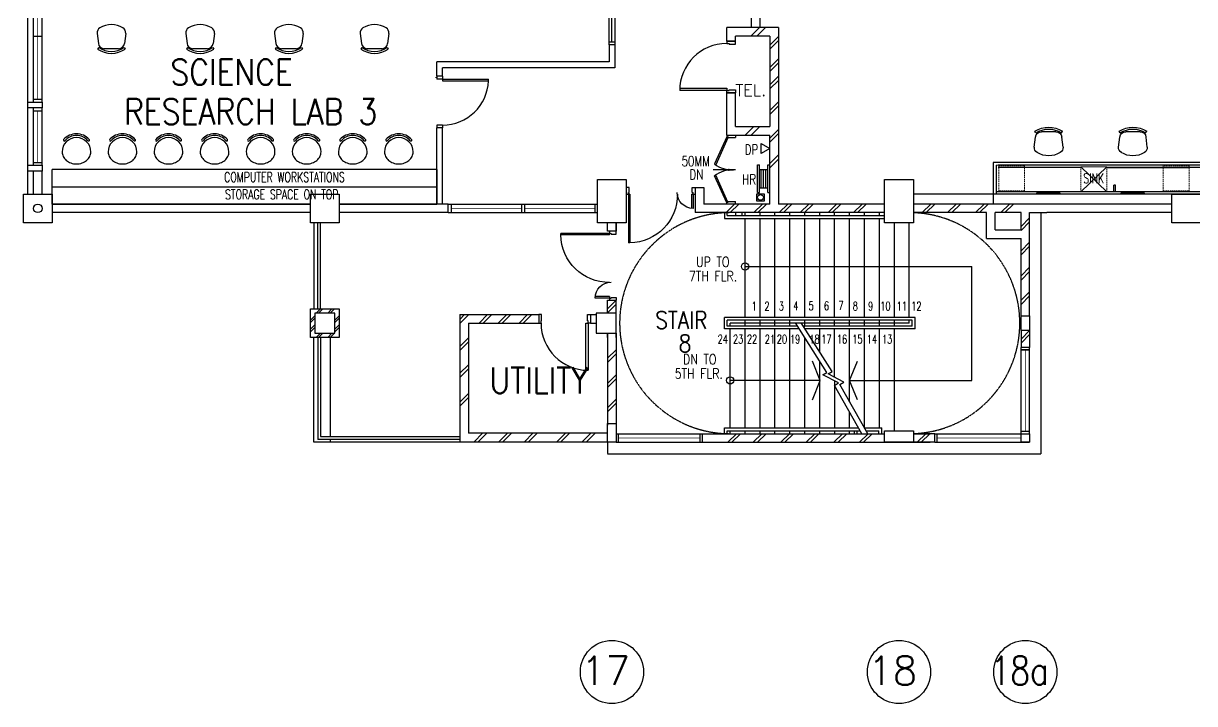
# Model space of a CAD drawing. Extents: x 2687779 to 2997471, y -863049 to -631414.
# Drawn here: x 2756966 to 2777364, y -847051 to -835203 of the extents above; entities that cross this region are included whole.
import ezdxf

# ---------------------------------------------------------------- set-up
doc = ezdxf.new("R2010")
doc.units = 0
doc.header["$LTSCALE"] = 10
doc.header["$MEASUREMENT"] = 0
for name, pattern in [('DIVIDE', [1.25, 0.5, -0.25, 0, -0.25, 0, -0.25]), ('HIDDEN', [0.375, 0.25, -0.125]), ('HIDDEN2', [0.1875, 0.125, -0.0625])]:
    doc.linetypes.add(name, pattern=pattern)
doc.layers.get('0').update_dxf_attribs({"linetype": 'CONTINUOUS'})
for name, color, linetype in [('BO', 7, 'CONTINUOUS'), ('COL', 3, 'CONTINUOUS'), ('DIM', 7, 'CONTINUOUS'), ('DOOR', 5, 'CONTINUOUS'), ('DR', 7, 'CONTINUOUS'), ('extension', 1, 'CONTINUOUS'), ('FIT', 5, 'CONTINUOUS'), ('FURN', 1, 'CONTINUOUS'), ('FURN1', 7, 'CONTINUOUS'), ('GRID-T', 7, 'CONTINUOUS'), ('H', 1, 'CONTINUOUS'), ('hatch', 7, 'CONTINUOUS'), ('LINE', 7, 'CONTINUOUS'), ('partition', 7, 'CONTINUOUS'), ('PIPE', 5, 'DIVIDE'), ('rail', 1, 'CONTINUOUS'), ('RWDP', 145, 'CONTINUOUS'), ('stair', 7, 'CONTINUOUS'), ('T25', 7, 'CONTINUOUS'), ('T50', 3, 'CONTINUOUS'), ('TEX', 2, 'CONTINUOUS'), ('WALL', 2, 'CONTINUOUS'), ('WIN', 5, 'CONTINUOUS')]:
    doc.layers.add(name, color=color, linetype=linetype)
doc.styles.add('ROMANS', font='romans.shx', dxfattribs={"width": 0.8, "height": 100})

# ---------------------------------------------------------------- blocks, each defined once
blk = doc.blocks.new('D1200')
at = {"layer": 'DR', "color": 7}
for p, q in [((37, 115), (37, 965)), ((62, 115), (62, 965)), ((1138, 115), (1138, 364)), ((1163, 115), (1163, 365)), ((0, 115), (37, 115)), ((37, 115), (37, 90)), ((62, 115), (37, 115)), ((37, 90), (50, 90)), ((50, 90), (50, 0)), ((1138, 115), (1163, 115)), ((1150, 90), (1150, 0)), ((1150, 90), (1163, 90)), ((1163, 115), (1163, 90)), ((1163, 115), (1200, 115))]:
    blk.add_line(p, q, dxfattribs=at)
blk.add_arc((1163, 90), 275, 90, 180, dxfattribs=at)
at = {"layer": 'WIN', "color": 7}
for p, q in [((62, 965), (37, 965)), ((62, 965), (62, 965)), ((50, 0), (0, 0)), ((1150, 0), (1200, 0))]:
    blk.add_line(p, q, dxfattribs=at)
blk.add_arc((50, 125), 840, 359.3227, 89.147, dxfattribs=at)
blk = doc.blocks.new('100FT')
at = {"layer": 'PIPE', "linetype": 'Continuous'}
blk.add_circle((0, 0), 50, dxfattribs=at)
blk = doc.blocks.new('A$C7CE3714C')
at = {"layer": 'FIT'}
blk.add_lwpolyline([(0, 0), (126, 0), (126, 126), (0, 126)], close=True, dxfattribs=at)
at = {"layer": 'FIT', "xscale": -1}
blk.add_blockref('100FT', (63, 66), dxfattribs=at)
blk = doc.blocks.new('DR-900-B')
at = {"layer": 'DR'}
for p, q in [((0, 900), (-150, 900)), ((-150, 900), (-150, 860)), ((-150, 860), (-110, 860)), ((-110, 860), (-110, 850)), ((-110, 850), (0, 850)), ((0, 850), (0, 900)), ((-150, 40), (-970, 40)), ((-969, 80), (-150, 80)), ((-150, 80), (-150, 40)), ((-150, 40), (-110, 40)), ((-150, 0), (-150, 40)), ((0, 0), (-150, 0)), ((-110, 50), (0, 50)), ((-110, 40), (-110, 50)), ((0, 50), (0, 0))]:
    blk.add_line(p, q, dxfattribs=at)
blk.add_arc((-150, 40), 820, 90, 180, dxfattribs=at)
blk = doc.blocks.new('FG')
at = {"layer": 'LINE', "linetype": 'Continuous'}
for points in [[(0, 0), (50, 0), (50, 100), (0, 100)], [(600, 0), (650, 0), (650, 100), (600, 100)]]:
    blk.add_lwpolyline(points, close=True, dxfattribs=at)
at = {"layer": 'LINE', "color": 5, "linetype": 'Continuous'}
for points in [[(600, 100), (50, 100)], [(50, 0), (600, 0)]]:
    blk.add_lwpolyline(points, dxfattribs=at)
at = {"layer": 'LINE', "color": 1, "linetype": 'Continuous'}
blk.add_lwpolyline([(50, 50), (600, 50)], dxfattribs=at)
blk = doc.blocks.new('D900')
at = {"layer": 'DOOR', "color": 7}
for p, q in [((50, 100), (50, 899)), ((80, 899), (50, 899)), ((80, 100), (80, 899)), ((0, 100), (0, 0)), ((0, 100), (50, 100)), ((0, 0), (50, 0)), ((50, 100), (50, 0)), ((50, 100), (80, 100)), ((850, 100), (850, 0)), ((850, 100), (900, 100)), ((850, 0), (900, 0)), ((900, 100), (900, 0))]:
    blk.add_line(p, q, dxfattribs=at)
blk.add_arc((50, 100), 800, 0, 87.8509, dxfattribs=at)
blk = doc.blocks.new('CHAIR11')
at = {"layer": 'FURN', "color": 1}
for p, q in [((-676, 492), (-653, 318)), ((-176, 492), (-198, 318)), ((-647, 246), (-666, 218)), ((-300, 225), (-552, 225)), ((-205, 246), (-186, 218))]:
    blk.add_line(p, q, dxfattribs=at)
for centre, radius, start, end in [((-426, 260), 385, 58.407, 121.593), ((-574, 501), 102, 121.593, 184.9697), ((-278, 501), 102, 355.0303, 58.407), ((-426, 569), 425, 235.6197, 304.3803), ((-552, 327), 102, 184.9697, 270), ((-426, 569), 391, 235.6197, 304.3803), ((-300, 327), 102, 270, 355.0303)]:
    blk.add_arc(centre, radius, start, end, dxfattribs=at)
blk = doc.blocks.new('CHAIR10')
at = {"layer": 'FURN1', "color": 1}
for centre, radius, start, end in [((-487, 712), 252, 140.136, 160.9198), ((-515, 735), 216, 116.3827, 140.136), ((-533, 772), 175, 90, 116.3827), ((-533, 697), 250, 270, 90), ((-328, 909), 15, 48.1599, 228.1599), ((-518, 697), 270, 311.8401, 48.1599), ((-518, 697), 300, 311.8401, 48.1599), ((-443, 697), 299, 160.9198, 180), ((-443, 697), 299, 180, 199.0802), ((-487, 682), 252, 199.0802, 219.864), ((-515, 658), 216, 219.864, 243.6173), ((-533, 622), 175, 243.6173, 270), ((-328, 485), 15, 131.8401, 311.8401)]:
    blk.add_arc(centre, radius, start, end, dxfattribs=at)

msp = doc.modelspace()

# ---------------------------------------------------------------- linework, layer by layer
at = {"color": 9}
msp.add_line((2757041.3, -838174.1), (2757041.3, -832674.1), dxfattribs=at)
at = {"color": 153}
for p, q in [((2762316.3, -842399.1), (2762316.3, -840674.1)), ((2762316.3, -842499.1), (2762316.3, -842449.1))]:
    msp.add_line(p, q, dxfattribs=at)
at = {"linetype": 'Continuous'}
msp.add_line((2764641.3, -842499.1), (2762023.3, -842499.1), dxfattribs=at)
at = {"layer": 'COL'}
for points in [[(2766966.3, -837924.1), (2767466.3, -837924.1), (2767466.3, -838674.1), (2766966.3, -838674.1)], [(2772466.3, -837924.1), (2772466.3, -838674.1), (2771966.3, -838674.1), (2771966.3, -837924.1)], [(2756966.3, -838174.1), (2757466.3, -838174.1), (2757466.3, -838674.1), (2756966.3, -838674.1)], [(2761966.3, -838174.1), (2762466.3, -838174.1), (2762466.3, -838674.1), (2761966.3, -838674.1)], [(2776966.3, -838174.1), (2777466.3, -838174.1), (2777466.3, -838674.1), (2776966.3, -838674.1)], [(2762391.3, -840249.1), (2762041.3, -840249.1), (2762041.3, -840599.1), (2762391.3, -840599.1)], [(2767291.3, -840249.1), (2766941.3, -840249.1), (2766941.3, -840599.1), (2767291.3, -840599.1)], [(2774341.3, -840299.1), (2774491.3, -840299.1), (2774491.3, -840549.1), (2774341.3, -840549.1)], [(2774341.3, -840299.1), (2774491.3, -840299.1), (2774491.3, -840549.1), (2774341.3, -840549.1)], [(2767141.3, -842174.1), (2767291.3, -842174.1), (2767291.3, -842499.1), (2767141.3, -842499.1)], [(2771966.3, -842299.1), (2772466.3, -842299.1), (2772466.3, -842499.1), (2771966.3, -842499.1)]]:
    msp.add_lwpolyline(points, close=True, dxfattribs=at)
at = {"layer": 'COL', "color": 2}
msp.add_lwpolyline([(2761966.3, -840174.1), (2762466.3, -840174.1), (2762466.3, -840674.1), (2761966.3, -840674.1)], close=True, dxfattribs=at)
at = {"layer": 'DIM', "color": 1}
for p, q in [((2769754, -837667.9), (2769786, -837667.9)), ((2769934.3, -837667.9), (2769966.3, -837667.9)), ((2769786, -837747.9), (2769934.3, -837747.9)), ((2769786, -838067.9), (2769934.3, -838067.9)), ((2769754, -838147.9), (2769786, -838147.9)), ((2769934.3, -838147.9), (2769966.3, -838147.9))]:
    msp.add_line(p, q, dxfattribs=at)
at = {"layer": 'DOOR'}
for p, q in [((2769216.3, -837179.1), (2769003.1, -837650.1)), ((2769237.2, -837193), (2769023.2, -837665)), ((2769216.3, -837154.1), (2769216.3, -837179.1)), ((2769216.3, -837179.1), (2769241.3, -837179.1)), ((2769237.2, -837193), (2769216.3, -837179.1)), ((2769241.3, -837179.1), (2769241.3, -837192.1)), ((2769241.3, -837192.1), (2769366.3, -837192.1)), ((2769366.3, -837154.1), (2769366.3, -837192.1)), ((2769216.3, -838329.1), (2769003.1, -837858.2)), ((2769237.2, -838315.3), (2769023.2, -837843.3)), ((2769237.2, -838305.2), (2769216.3, -838319.1)), ((2769216.3, -838319.1), (2769241.3, -838319.1)), ((2769216.3, -838344.1), (2769216.3, -838319.1)), ((2769241.3, -838319.1), (2769241.3, -838306.1)), ((2769241.3, -838306.1), (2769366.3, -838306.1)), ((2769366.3, -838344.1), (2769366.3, -838306.1))]:
    msp.add_line(p, q, dxfattribs=at)
for centre, start, end in [((2769310, -837256.8), 232.03455, 272.4491), ((2769310, -838251.5), 87.5509, 127.96545)]:
    msp.add_arc(centre, 499, start, end, dxfattribs=at)
at = {"layer": 'DR'}
for p, q in [((2767166.3, -835574.1), (2767166.3, -835874.1)), ((2767266.3, -835574.1), (2767266.3, -835974.1)), ((2769366.3, -835511.6), (2769216.3, -835511.6)), ((2769216.3, -835511.6), (2769216.3, -835551.6)), ((2769216.3, -835551.6), (2769256.3, -835551.6)), ((2769256.3, -835551.6), (2769256.3, -835561.6)), ((2769256.3, -835561.6), (2769366.3, -835561.6)), ((2769366.3, -835561.6), (2769366.3, -835511.6)), ((2767166.3, -835874.1), (2764166.3, -835874.1)), ((2767266.3, -835974.1), (2764266.3, -835974.1)), ((2769216.3, -836371.6), (2768396.3, -836371.6)), ((2768397.3, -836331.6), (2769216.3, -836331.6)), ((2769216.3, -836331.6), (2769216.3, -836371.6)), ((2769216.3, -836371.6), (2769256.3, -836371.6)), ((2769216.3, -836411.6), (2769216.3, -836371.6)), ((2769366.3, -836411.6), (2769216.3, -836411.6)), ((2769256.3, -836361.6), (2769366.3, -836361.6)), ((2769256.3, -836371.6), (2769256.3, -836361.6)), ((2769366.3, -836361.6), (2769366.3, -836411.6)), ((2769366.3, -837753), (2768981.9, -837753))]:
    msp.add_line(p, q, dxfattribs=at)
msp.add_arc((2769216.3, -836371.6), 820, 90, 180, dxfattribs=at)
at = {"layer": 'extension', "linetype": 'HIDDEN'}
for p, q in [((2774685.5, -838499.1), (2774685.5, -842699.1)), ((2767141.3, -842499.1), (2767141.3, -842699.1)), ((2767141.3, -842699.1), (2774685.5, -842699.1))]:
    msp.add_line(p, q, dxfattribs=at)
at = {"layer": 'FURN', "color": 8, "linetype": 'HIDDEN2', "lineweight": 0, "ltscale": 5}
for p, q in [((2764179.8, -836144), (2764141.8, -836144)), ((2773908, -837674.1), (2773946, -837674.1)), ((2777313.9, -837674.1), (2777275.9, -837674.1))]:
    msp.add_line(p, q, dxfattribs=at)
at = {"layer": 'FURN'}
msp.add_line((2781158, -837624.1), (2773858, -837624.1), dxfattribs=at)
at = {"layer": 'FURN', "linetype": 'Continuous'}
for p, q in [((2773858, -837624.1), (2773858, -838349.1)), ((2773908, -837674.1), (2773908, -838174.1)), ((2775384.9, -837698.3), (2775837, -838136.1)), ((2775384.9, -838136.1), (2775837, -837698.3)), ((2775837, -837698.3), (2775384.9, -838136.1)), ((2775837, -838136.1), (2775384.9, -837698.3)), ((2758666.3, -837749.1), (2757466.3, -837749.1)), ((2757466.3, -838349.1), (2757466.3, -837749.1)), ((2759866.3, -837749.1), (2758666.3, -837749.1)), ((2761066.3, -837749.1), (2759866.3, -837749.1)), ((2762266.3, -837749.1), (2761066.3, -837749.1)), ((2764166.3, -837749.1), (2762266.3, -837749.1)), ((2764166.3, -837749.1), (2764166.3, -838349.1)), ((2757466.3, -838049.1), (2764166.3, -838049.1)), ((2775955.3, -838136.1), (2775955.3, -838017.9)), ((2775985.3, -838017.9), (2775955.3, -838017.9)), ((2775985.3, -838136.1), (2775985.3, -838017.9)), ((2776966.3, -838174.1), (2772466.3, -838174.1)), ((2774614.4, -838174.1), (2774614.4, -838154.1)), ((2774614.4, -838154.1), (2774714.4, -838154.1)), ((2774714.4, -838154.1), (2774714.4, -838174.1)), ((2774714.4, -838154.1), (2774814.4, -838154.1)), ((2774814.4, -838154.1), (2774814.4, -838174.1)), ((2774814.4, -838174.1), (2774814.4, -838154.1)), ((2774814.4, -838154.1), (2774914.4, -838154.1)), ((2774914.4, -838154.1), (2774914.4, -838174.1)), ((2774914.4, -838154.1), (2775014.4, -838154.1)), ((2775014.4, -838154.1), (2775014.4, -838174.1)), ((2776086.4, -838174.1), (2776086.4, -838154.1)), ((2776086.4, -838154.1), (2776186.4, -838154.1)), ((2776186.4, -838154.1), (2776186.4, -838174.1)), ((2776186.4, -838154.1), (2776286.4, -838154.1)), ((2776286.4, -838154.1), (2776286.4, -838174.1)), ((2776286.4, -838174.1), (2776286.4, -838154.1)), ((2776286.4, -838154.1), (2776386.4, -838154.1)), ((2776386.4, -838154.1), (2776386.4, -838174.1)), ((2776386.4, -838154.1), (2776486.4, -838154.1)), ((2776486.4, -838154.1), (2776486.4, -838174.1)), ((2757466.3, -838349.1), (2758666.3, -838349.1)), ((2758666.3, -838349.1), (2759866.3, -838349.1)), ((2759866.3, -838349.1), (2761066.3, -838349.1)), ((2761066.3, -838349.1), (2761966.3, -838349.1)), ((2762466.3, -838349.1), (2764166.3, -838349.1))]:
    msp.add_line(p, q, dxfattribs=at)
at = {"layer": 'FURN', "color": 8, "linetype": 'Continuous', "ltscale": 10}
for p, q in [((2781108, -837674.1), (2773946, -837674.1)), ((2775384.9, -837712.1), (2773946, -837712.1)), ((2781108, -837712.1), (2775837, -837712.1)), ((2775837, -837712.1), (2777275.9, -837712.1)), ((2781108, -838136.1), (2773908, -838136.1)), ((2781158, -838174.1), (2773858, -838174.1))]:
    msp.add_line(p, q, dxfattribs=at)
at = {"layer": 'FURN', "color": 8, "linetype": 'HIDDEN2', "lineweight": 0, "ltscale": 20}
for points in [[(2774404, -838120.4), (2773952, -838120.4), (2773952, -837682.7), (2774404, -837682.7)], [(2775837, -838136.1), (2775384.9, -838136.1), (2775384.9, -837698.3), (2775837, -837698.3)], [(2775384.9, -838136.1), (2775837, -838136.1), (2775837, -837698.3), (2775384.9, -837698.3)], [(2776817.9, -838120.4), (2777269.9, -838120.4), (2777269.9, -837682.7), (2776817.9, -837682.7)]]:
    msp.add_lwpolyline(points, close=True, dxfattribs=at)
at = {"layer": 'GRID-T', "color": 7}
for centre in [(2767216.3, -846500.7), (2772216.3, -846500.7), (2774416.3, -846500.7)]:
    msp.add_circle(centre, 550, dxfattribs=at)
at = {"layer": 'H'}
for p, q in [((2767291.3, -840022.1), (2767141.3, -840172.1)), ((2767291.3, -840092.8), (2767141.3, -840242.8)), ((2764650.6, -840274.1), (2764566.3, -840358.3)), ((2764721.3, -840274.1), (2764571.3, -840424.1)), ((2765051.4, -840274.1), (2764901.4, -840424.1)), ((2765122.1, -840274.1), (2764972.1, -840424.1)), ((2765386.6, -840274.1), (2765236.6, -840424.1)), ((2765457.3, -840274.1), (2765307.3, -840424.1)), ((2765748, -840274.1), (2765598, -840424.1)), ((2765818.7, -840274.1), (2765668.7, -840424.1)), ((2764716.3, -840681.4), (2764566.3, -840831.4)), ((2764716.3, -840752.1), (2764566.3, -840902.1)), ((2764716.3, -841147.7), (2764566.3, -841297.7)), ((2764716.3, -841218.4), (2764566.3, -841368.4)), ((2764716.3, -841650.4), (2764566.3, -841800.4)), ((2764716.3, -841721.1), (2764566.3, -841871.1))]:
    msp.add_line(p, q, dxfattribs=at)
at = {"layer": 'hatch', "color": 1}
for p, q in [((2769635.3, -835424.1), (2769785.3, -835274.1)), ((2769741.3, -835424.1), (2769891.3, -835274.1)), ((2769966.4, -835580.5), (2770116.4, -835430.5)), ((2769966.4, -835652.1), (2770116.4, -835502.1)), ((2769966.4, -835969.1), (2770116.4, -835819.1)), ((2769966.4, -836040.7), (2770116.4, -835890.7)), ((2769966.4, -836273.3), (2770116.4, -836123.3)), ((2769966.4, -836344.9), (2770116.4, -836194.9)), ((2769966.4, -836344.9), (2770116.4, -836194.9)), ((2769966.4, -836717.1), (2770116.4, -836567.1)), ((2769966.4, -836788.7), (2770116.4, -836638.7)), ((2769534.9, -837149.1), (2769684.9, -836999.1)), ((2769641, -837149.1), (2769791, -836999.1)), ((2769966.4, -837200.3), (2770116.4, -837050.3)), ((2769966.4, -837271.9), (2770116.4, -837121.9)), ((2769966.4, -837644.1), (2770116.4, -837494.1)), ((2769966.4, -837715.7), (2770116.4, -837565.7)), ((2769203.2, -838499.1), (2769353.2, -838349.1)), ((2769274.8, -838499.1), (2769424.8, -838349.1)), ((2769686.3, -838499.1), (2769836.3, -838349.1)), ((2769758, -838499.1), (2769908, -838349.1)), ((2770130.2, -838499.1), (2770280.2, -838349.1)), ((2770201.8, -838499.1), (2770351.8, -838349.1)), ((2770496.7, -838499.1), (2770646.7, -838349.1)), ((2770568.3, -838499.1), (2770718.3, -838349.1)), ((2770979.9, -838499.1), (2771129.9, -838349.1)), ((2771051.5, -838499.1), (2771201.5, -838349.1)), ((2771423.7, -838499.1), (2771573.7, -838349.1)), ((2771495.3, -838499.1), (2771645.3, -838349.1)), ((2772619.4, -838499.1), (2772769.4, -838349.1)), ((2772691, -838499.1), (2772841, -838349.1)), ((2773063.2, -838499.1), (2773213.2, -838349.1)), ((2773134.9, -838499.1), (2773284.9, -838349.1)), ((2773546.4, -838499.1), (2773696.4, -838349.1)), ((2773618, -838499.1), (2773768, -838349.1)), ((2773990.2, -838499.1), (2774140.2, -838349.1)), ((2774061.9, -838499.1), (2774211.9, -838349.1)), ((2774341.3, -838738.5), (2774491.3, -838588.5)), ((2774341.3, -838810.1), (2774491.3, -838660.1)), ((2774341.3, -839163.5), (2774491.3, -839013.5)), ((2774341.3, -839235.1), (2774491.3, -839085.1)), ((2774341.3, -839601.1), (2774491.3, -839451.1)), ((2774341.3, -839672.7), (2774491.3, -839522.7)), ((2774341.3, -840026.1), (2774491.3, -839876.1)), ((2774341.3, -840097.7), (2774491.3, -839947.7)), ((2762065.7, -840249.1), (2762140.7, -840174.1)), ((2762108.3, -840249.1), (2762183.3, -840174.1)), ((2762265.7, -840249.1), (2762340.7, -840174.1)), ((2762308.3, -840249.1), (2762383.3, -840174.1)), ((2761966.3, -840369.3), (2762041.3, -840294.3)), ((2761966.3, -840412), (2762041.3, -840337)), ((2762391.3, -840369.3), (2762466.3, -840294.3)), ((2762391.3, -840412), (2762466.3, -840337)), ((2761966.3, -840530.3), (2762041.3, -840455.3)), ((2761966.3, -840573), (2762041.3, -840498)), ((2762391.3, -840530.3), (2762466.3, -840455.3)), ((2762391.3, -840573), (2762466.3, -840498)), ((2774341.3, -840701.5), (2774491.3, -840551.5)), ((2762065.7, -840674.1), (2762140.7, -840599.1)), ((2762108.3, -840674.1), (2762183.3, -840599.1)), ((2762265.7, -840674.1), (2762340.7, -840599.1)), ((2762308.3, -840674.1), (2762383.3, -840599.1)), ((2774341.3, -840773.1), (2774491.3, -840623.1)), ((2767141.3, -841035.8), (2767291.3, -840885.8)), ((2767141.3, -841107.5), (2767291.3, -840957.5)), ((2767141.3, -841473.5), (2767291.3, -841323.5)), ((2767141.3, -841545.1), (2767291.3, -841395.1)), ((2767141.3, -841898.5), (2767291.3, -841748.5)), ((2767141.3, -841970.1), (2767291.3, -841820.1)), ((2764813.9, -842489.1), (2764963.9, -842339.1)), ((2764885.5, -842489.1), (2765035.5, -842339.1)), ((2765246.9, -842489.1), (2765396.9, -842339.1)), ((2765318.5, -842489.1), (2765468.5, -842339.1)), ((2765690.7, -842489.1), (2765840.7, -842339.1)), ((2765762.3, -842489.1), (2765912.3, -842339.1)), ((2766256.7, -842489.1), (2766406.7, -842339.1)), ((2766328.3, -842489.1), (2766478.3, -842339.1)), ((2766700.5, -842489.1), (2766850.5, -842339.1)), ((2766772.2, -842489.1), (2766922.2, -842339.1)), ((2769234.6, -842499.1), (2769384.6, -842349.1)), ((2769306.3, -842499.1), (2769456.3, -842349.1)), ((2769678.5, -842499.1), (2769828.5, -842349.1)), ((2769750.1, -842499.1), (2769900.1, -842349.1)), ((2770156.6, -842499.1), (2770306.6, -842349.1)), ((2770228.3, -842499.1), (2770378.3, -842349.1)), ((2770600.5, -842499.1), (2770750.5, -842349.1)), ((2770672.1, -842499.1), (2770822.1, -842349.1)), ((2771083.6, -842499.1), (2771233.6, -842349.1)), ((2771155.3, -842499.1), (2771305.3, -842349.1)), ((2771527.5, -842499.1), (2771677.5, -842349.1)), ((2771599.1, -842499.1), (2771749.1, -842349.1)), ((2772531.5, -842499.1), (2772681.5, -842349.1)), ((2772603.1, -842499.1), (2772753.1, -842349.1))]:
    msp.add_line(p, q, dxfattribs=at)
at = {"layer": 'hatch', "color": 7}
msp.add_solid([(2769241.3, -837773.9), (2769241.3, -837732.2), (2769366.3, -837753)], dxfattribs=at)
at = {"layer": 'LINE', "linetype": 'Continuous'}
for p, q in [((2762023.3, -838674.1, 0), (2762023.3, -840174.1)), ((2762023.3, -842499.1, 0), (2762023.3, -840674.1, 0))]:
    msp.add_line(p, q, dxfattribs=at)
at = {"layer": 'partition', "linetype": 'Continuous'}
for p, q in [((2764166.3, -836122.2), (2764166.3, -835874.1)), ((2764266.3, -836122.2), (2764266.3, -835974.1)), ((2764166.3, -838349.1), (2764166.3, -837022.2)), ((2764266.3, -838349.1), (2764266.3, -837022.2)), ((2764366.3, -838499.1), (2764366.3, -838349.1))]:
    msp.add_line(p, q, dxfattribs=at)
at = {"layer": 'rail', "color": 191}
for p, q in [((2762091.3, -840174.1), (2762091.3, -838674.1)), ((2762141.3, -840174.1), (2762141.3, -838674.1)), ((2762091.3, -840674.1), (2762091.3, -842449.1)), ((2762141.3, -840674.1), (2762141.3, -842399.1)), ((2762141.3, -842399.1), (2764566.3, -842399.1)), ((2764566.3, -842449.1), (2762091.3, -842449.1))]:
    msp.add_line(p, q, dxfattribs=at)
at = {"layer": 'RWDP', "color": 142, "linetype": 'Continuous'}
msp.add_circle((2757216.3, -838424.1), 75, dxfattribs=at)
at = {"layer": 'stair', "linetype": 'Continuous'}
msp.add_line((2769216.3, -836411.6), (2769366.3, -836411.6), dxfattribs=at)
at = {"layer": 'stair', "color": 193}
for p, q in [((2769175.5, -838499.1), (2769175.5, -838599.1)), ((2769225.5, -838549.1), (2769225.5, -838499.1)), ((2769375.5, -838549.1), (2769375.5, -838499.1)), ((2769486.3, -838549.1), (2769486.3, -838499.1)), ((2769175.5, -838599.1), (2771966.3, -838599.1)), ((2769225.5, -838549.1), (2771966.3, -838549.1)), ((2769486.3, -838549.1), (2771966.3, -838549.1)), ((2772495.5, -840324.1), (2769175.5, -840324.1)), ((2769175.5, -840524.1), (2769175.5, -840324.1)), ((2772445.5, -840374.1), (2769225.5, -840374.1)), ((2769225.5, -840474.1), (2769225.5, -840374.1)), ((2772445.5, -840474.1), (2772445.5, -840374.1)), ((2772495.5, -840524.1), (2772495.5, -840324.1)), ((2770477.6, -840524.1), (2769175.5, -840524.1)), ((2770445.7, -840474.1), (2769225.5, -840474.1)), ((2772445.5, -840474.1), (2770546.3, -840474.1)), ((2770571.3, -840474.1), (2770573.3, -840474.1)), ((2772495.5, -840524.1), (2770578.2, -840524.1)), ((2772495.5, -840524.1), (2770578.2, -840524.1)), ((2769175.5, -842249.1), (2771513.9, -842249.1)), ((2769175.5, -842349.1), (2769175.5, -842249.1)), ((2769225.5, -842299.1), (2771542.5, -842299.1)), ((2769225.5, -842349.1), (2769225.5, -842299.1)), ((2771433.9, -842299.1), (2771433.9, -842349.1)), ((2771483.9, -842299.1), (2771483.9, -842349.1)), ((2771614.4, -842249.1), (2771916.3, -842249.1)), ((2771643, -842299.1), (2771866.3, -842299.1)), ((2771866.3, -842349.1), (2771866.3, -842299.1)), ((2771916.3, -842349.1), (2771916.3, -842249.1))]:
    msp.add_line(p, q, dxfattribs=at)
at = {"layer": 'stair'}
for p, q in [((2769535.5, -838549.1), (2769535.5, -838499.1)), ((2769795.5, -838549.1), (2769795.5, -838499.1)), ((2770055.5, -838549.1), (2770055.5, -838499.1)), ((2770315.5, -838549.1), (2770315.5, -838499.1)), ((2770575.5, -838549.1), (2770575.5, -838499.1)), ((2770835.5, -838549.1), (2770835.5, -838499.1)), ((2771095.5, -838549.1), (2771095.5, -838499.1)), ((2771355.5, -838549.1), (2771355.5, -838499.1)), ((2771615.5, -838549.1), (2771615.5, -838499.1)), ((2771875.5, -838549.1), (2771875.5, -838499.1)), ((2769535.5, -840324.1), (2769535.5, -838599.1)), ((2769795.5, -840324.1), (2769795.5, -838599.1)), ((2770055.5, -840324.1), (2770055.5, -838599.1)), ((2770315.5, -840324.1), (2770315.5, -838599.1)), ((2770575.5, -840324.1), (2770575.5, -838599.1)), ((2770835.5, -840324.1), (2770835.5, -838599.1)), ((2771095.5, -840324.1), (2771095.5, -838599.1)), ((2771355.5, -840324.1), (2771355.5, -838599.1)), ((2771615.5, -840324.1), (2771615.5, -838599.1)), ((2771875.5, -840324.1), (2771875.5, -838599.1)), ((2772135.5, -840324.1), (2772135.5, -838674.1)), ((2772395.5, -840324.1), (2772395.5, -838674.1)), ((2769535.5, -839436.6), (2773483.1, -839436.6)), ((2773483.1, -841420.7), (2773483.1, -839436.6)), ((2769535.5, -840424.1), (2769535.5, -840374.1)), ((2769795.5, -840424.1), (2769795.5, -840374.1)), ((2770055.5, -840424.1), (2770055.5, -840374.1)), ((2770055.5, -840424.1), (2770055.5, -840374.1)), ((2770315.5, -840424.1), (2770315.5, -840374.1)), ((2770315.5, -840424.1), (2770315.5, -840374.1)), ((2770575.5, -840474.1), (2770575.5, -840374.1)), ((2770835.5, -840424.1), (2770835.5, -840374.1)), ((2771095.5, -840424.1), (2771095.5, -840374.1)), ((2771355.5, -840424.1), (2771355.5, -840374.1)), ((2771615.5, -840424.1), (2771615.5, -840374.1)), ((2771875.5, -840424.1), (2771875.5, -840374.1)), ((2772135.5, -840424.1), (2772135.5, -840374.1)), ((2772395.5, -840424.1), (2772395.5, -840374.1)), ((2772395.5, -840424.1), (2769275.5, -840424.1)), ((2769275.5, -840474.1), (2769275.5, -840424.1)), ((2769275.5, -842249.1), (2769275.5, -840524.1)), ((2769535.5, -840474.1), (2769535.5, -840424.1)), ((2769535.5, -842249.1), (2769535.5, -840524.1)), ((2769795.5, -840474.1), (2769795.5, -840424.1)), ((2769795.5, -842249.1), (2769795.5, -840524.1)), ((2770055.5, -840474.1), (2770055.5, -840424.1)), ((2770055.5, -842249.1), (2770055.5, -840524.1)), ((2770315.5, -840474.1), (2770315.5, -840424.1)), ((2770315.5, -842249.1), (2770315.5, -840524.1)), ((2772395.5, -840424.1), (2770596.2, -840424.1)), ((2770835.5, -840474.1), (2770835.5, -840424.1)), ((2770835.5, -840474.1), (2770835.5, -840428.5)), ((2770835.5, -840926.8), (2770835.5, -840524.1)), ((2771095.5, -840474.1), (2771095.5, -840424.1)), ((2771095.5, -840474.1), (2771095.5, -840424.1)), ((2771095.5, -841369.1), (2771095.5, -840524.1)), ((2771355.5, -840474.1), (2771355.5, -840424.1)), ((2771355.5, -840474.1), (2771355.5, -840424.1)), ((2771355.5, -841796.3), (2771355.5, -840524.1)), ((2771615.5, -840474.1), (2771615.5, -840424.1)), ((2771615.5, -840474.1), (2771615.5, -840424.1)), ((2771615.5, -842249.1), (2771615.5, -840524.1)), ((2771875.5, -840474.1), (2771875.5, -840424.1)), ((2771875.5, -840474.1), (2771875.5, -840424.1)), ((2771875.5, -842249.1), (2771875.5, -840524.1)), ((2772135.5, -840474.1), (2772135.5, -840424.1)), ((2772135.5, -840474.1), (2772135.5, -840424.1)), ((2772135.5, -842299.1), (2772135.5, -840524.1)), ((2770575.5, -842249.1), (2770575.5, -840677.7)), ((2770835.5, -842249.1), (2770835.5, -841085.2)), ((2770843.9, -841420.7), (2769275.5, -841420.7)), ((2771095.6, -842249.1), (2771095.6, -841431.2)), ((2771355.5, -841420.7), (2773483.1, -841420.7)), ((2771355.5, -842249.1), (2771355.5, -841972.1)), ((2769275.5, -842349.1), (2769275.5, -842299.1)), ((2769535.5, -842349.1), (2769535.5, -842299.1)), ((2769795.5, -842349.1), (2769795.5, -842299.1)), ((2770055.5, -842349.1), (2770055.5, -842299.1)), ((2770315.5, -842349.1), (2770315.5, -842299.1)), ((2770575.5, -842349.1), (2770575.5, -842299.1)), ((2770835.5, -842349.1), (2770835.5, -842299.1)), ((2771095.6, -842349.1), (2771095.6, -842299.1)), ((2771355.5, -842349.1), (2771355.5, -842299.1))]:
    msp.add_line(p, q, dxfattribs=at)
for points in [[(2771571, -842349.1), (2771089.8, -841507.2), (2771162, -841466), (2770888.5, -841322.8), (2770960.8, -841281.5), (2770411, -840419.8)], [(2771671.6, -842349.1), (2771182.7, -841493.8), (2771254.9, -841452.6), (2770981.4, -841309.4), (2771053.6, -841268.1), (2770511.6, -840419.8)]]:
    msp.add_lwpolyline(points, dxfattribs=at)
at = {"layer": 'stair', "color": 4, "linetype": 'Continuous'}
for points in [[(2770709.1, -841757.8), (2770843.9, -841420.7), (2770709.1, -841083.6)], [(2771490.3, -841757.8), (2771355.5, -841420.7), (2771490.3, -841083.6)]]:
    msp.add_lwpolyline(points, dxfattribs=at)
at = {"layer": 'stair', "color": 2, "linetype": 'Continuous'}
for centre in [(2769535.5, -839436.6), (2769275.5, -841420.7)]:
    msp.add_circle(centre, 62.5, dxfattribs=at)
at = {"layer": 'stair', "color": 1, "linetype": 'HIDDEN'}
for centre, start, end in [((2769275.5, -840424.1), 90, 270), ((2772395.5, -840424.1), 272.10753, 87.89247)]:
    msp.add_arc(centre, 1925, start, end, dxfattribs=at)
at = {"layer": 'WALL'}
for p, q in [((2769641.3, -834574.1), (2769641.3, -835274.1)), ((2769791.3, -834724.1), (2769791.3, -835274.1)), ((2769216.3, -835511.6), (2769216.3, -835274.1)), ((2770116.3, -835274.1), (2769216.3, -835274.1)), ((2770116.3, -835274.1), (2770116.3, -838349.1)), ((2769366.3, -835511.6), (2769366.3, -835424.1)), ((2769966.3, -835424.1), (2769366.3, -835424.1)), ((2769966.3, -835424.1), (2769966.3, -836999.1)), ((2769216.3, -835511.6), (2769366.3, -835511.6)), ((2769966.3, -835599.1), (2769966.3, -836999.1)), ((2769216.3, -836999.1), (2769216.3, -836411.6)), ((2769366.3, -836999.1), (2769366.3, -836411.6)), ((2769216.3, -837149.1), (2769216.3, -836999.1)), ((2769366.3, -836999.1), (2769966.3, -836999.1)), ((2769216.3, -837149.1), (2769966.3, -837149.1)), ((2769966.3, -838349.1), (2769966.3, -837149.1)), ((2757141.3, -838174.1), (2757141.3, -837774.1)), ((2757291.3, -838174.1), (2757291.3, -837774.1)), ((2768666.3, -838059.1), (2768666.3, -838499.1)), ((2768666.3, -838059.1), (2768816.3, -838059.1)), ((2768816.3, -838059.1), (2768816.3, -838349.1)), ((2761966.3, -838349.1), (2757466.3, -838349.1)), ((2761966.3, -838499.1), (2757466.3, -838499.1)), ((2764366.3, -838349.1), (2762466.3, -838349.1)), ((2764366.3, -838499.1), (2762466.3, -838499.1)), ((2771966.3, -838499.1), (2768666.3, -838499.1)), ((2769966.3, -838349.1), (2768816.3, -838349.1)), ((2771966.3, -838349.1), (2770116.3, -838349.1)), ((2776966.3, -838349.1), (2772466.3, -838349.1)), ((2774510.5, -838349.1), (2772466.3, -838349.1)), ((2773741.3, -838499.1), (2772466.3, -838499.1)), ((2773741.3, -838949.1), (2773741.3, -838499.1)), ((2774341.3, -838499.1), (2773891.3, -838499.1)), ((2773891.3, -838799.1), (2773891.3, -838499.1)), ((2774341.3, -838799.1), (2774341.3, -838499.1)), ((2774491.3, -838499.1), (2774791.3, -838499.1)), ((2774491.3, -840299.1), (2774491.3, -838499.1)), ((2776966.3, -838499.1), (2774791.3, -838499.1)), ((2767141.3, -838824.1), (2767141.3, -838674.1)), ((2767141.3, -838824.1), (2767141.3, -838674.1)), ((2767291.3, -838674.1), (2767291.3, -838824.1)), ((2767291.3, -838824.1), (2767291.3, -838674.1)), ((2767291.3, -838674.1), (2767291.3, -838824.1)), ((2767291.3, -838824.1), (2767291.3, -838674.1)), ((2767291.3, -838824.1), (2767141.3, -838824.1)), ((2767291.3, -838824.1), (2767141.3, -838824.1)), ((2773741.3, -838949.1), (2774341.3, -838949.1)), ((2773891.3, -838799.1), (2774341.3, -838799.1)), ((2774341.3, -840299.1), (2774341.3, -838949.1)), ((2767141.3, -840174.1), (2767141.3, -840024.1)), ((2767141.3, -840024.1), (2767291.3, -840024.1)), ((2767141.3, -840249.1), (2767141.3, -840024.1)), ((2767291.3, -840324.1), (2767291.3, -840022.1)), ((2767291.3, -840174.1), (2767291.3, -840024.1)), ((2764566.3, -840274.1), (2764566.3, -842499.1)), ((2764566.3, -840274.1), (2765941.3, -840274.1)), ((2766841.3, -840274.1), (2766941.3, -840274.1)), ((2764716.3, -840424.1), (2764716.3, -842339.1)), ((2764716.3, -840424.1), (2765941.3, -840424.1)), ((2766841.3, -840424.1), (2766941.3, -840424.1)), ((2774341.3, -840549.1), (2774341.3, -840849.1)), ((2774491.3, -840549.1), (2774491.3, -840849.1)), ((2767141.3, -840674.1), (2767141.3, -840599.1)), ((2767141.3, -840599.1), (2767141.3, -842199.1)), ((2767291.3, -840674.1), (2767291.3, -840599.1)), ((2767291.3, -840599.1), (2767291.3, -842199.1)), ((2774491.3, -840849.1), (2774341.3, -840849.1)), ((2767141.3, -842339.1), (2764716.3, -842339.1)), ((2768791.3, -842349.1), (2771966.3, -842349.1)), ((2768791.3, -842499.1), (2768791.3, -842349.1)), ((2772466.3, -842349.1), (2772760.5, -842349.1)), ((2772841.3, -842349.1), (2772485.5, -842349.1)), ((2772841.3, -842499.1), (2772841.3, -842349.1)), ((2767141.3, -842499.1), (2764566.3, -842499.1)), ((2768791.3, -842499.1), (2772760.5, -842499.1)), ((2772841.3, -842499.1), (2772485.5, -842499.1))]:
    msp.add_line(p, q, dxfattribs=at)
at = {"layer": 'WALL', "color": 1}
for p, q in [((2769754, -838147.9), (2769754, -837667.9)), ((2769786, -838147.9), (2769786, -837667.9)), ((2769934.3, -838147.9), (2769934.3, -837667.9)), ((2769966.3, -838201), (2769966.3, -837564.3)), ((2769814.3, -838067.9), (2769814.3, -837747.9)), ((2769854.3, -838067.9), (2769854.3, -837747.9)), ((2769894.3, -838067.9), (2769894.3, -837747.9))]:
    msp.add_line(p, q, dxfattribs=at)
at = {"layer": 'WALL'}
for points in [[(2757041.3, -836574.1), (2757291.3, -836574.1), (2757291.3, -836674.1), (2757041.3, -836674.1)], [(2769813.6, -837469), (2769813.6, -837292.6), (2769966.3, -837380.8)], [(2757041.3, -837674.1), (2757291.3, -837674.1), (2757291.3, -837774.1), (2757041.3, -837774.1)]]:
    msp.add_lwpolyline(points, close=True, dxfattribs=at)
msp.add_lwpolyline([(2777466.3, -838499.1), (2777466.3, -838674.1), (2776966.3, -838674.1), (2776966.3, -838499.1)], dxfattribs=at)
at = {"layer": 'WIN'}
for p, q in [((2757141.3, -836574.1), (2757141.3, -834274.1)), ((2757291.3, -836574.1), (2757291.3, -834274.1)), ((2757141.3, -835424.1), (2757291.3, -835424.1)), ((2757141.3, -836524.1), (2757291.3, -836524.1)), ((2757141.3, -837674.1), (2757141.3, -836674.1)), ((2757291.3, -837674.1), (2757291.3, -836674.1)), ((2757141.3, -836724.1), (2757291.3, -836724.1)), ((2757141.3, -837624.1), (2757291.3, -837624.1)), ((2764366.3, -838349.1), (2766966.3, -838349.1)), ((2764366.3, -838499.1), (2766966.3, -838499.1)), ((2764416.3, -838349.1), (2764416.3, -838499.1)), ((2765641.3, -838349.1), (2765641.3, -838499.1)), ((2765691.3, -838349.1), (2765691.3, -838499.1)), ((2766916.3, -838349.1), (2766916.3, -838499.1)), ((2774341.3, -842349.1), (2774341.3, -840849.1)), ((2774491.3, -840887.1), (2774341.3, -840887.1)), ((2774341.3, -840887.1), (2774491.3, -840887.1)), ((2774491.3, -842349.1), (2774491.3, -840849.1)), ((2767291.3, -842349.1), (2768791.3, -842349.1)), ((2767329.3, -842499.1), (2767329.3, -842349.1)), ((2768753.3, -842499.1), (2768753.3, -842349.1)), ((2772841.3, -842349.1), (2774341.3, -842349.1)), ((2772879.3, -842499.1), (2772879.3, -842349.1)), ((2774491.3, -842311.1), (2774341.3, -842311.1)), ((2767291.3, -842499.1), (2768791.3, -842499.1)), ((2772841.3, -842499.1), (2774491.3, -842499.1))]:
    msp.add_line(p, q, dxfattribs=at)
at = {"layer": 'WIN', "const_width": 10, "flags": 128}
for points in [[(2757216.3, -836524.1), (2757216.3, -834324.1)], [(2757216.3, -836724.1), (2757216.3, -837624.1)], [(2764416.3, -838424.1), (2765641.3, -838424.1)], [(2765691.3, -838424.1), (2766916.3, -838424.1)], [(2774416.3, -842311.1), (2774416.3, -840887.1)], [(2767329.3, -842424.1), (2768753.3, -842424.1)], [(2772879.3, -842424.1), (2774341.3, -842424.1)]]:
    msp.add_lwpolyline(points, dxfattribs=at)
at = {"layer": 'WIN'}
msp.add_lwpolyline([(2774341.3, -842349.1), (2774491.3, -842349.1), (2774491.3, -842499.1), (2774341.3, -842499.1)], close=True, dxfattribs=at)

# ---------------------------------------------------------------- block references
at = {"linetype": 'Continuous'}
for p in [(2758924.8, -835868), (2760469.8, -835868), (2762015.8, -835868), (2763507.8, -835868)]:
    msp.add_blockref('CHAIR11', p, dxfattribs=at)
at = {"linetype": 'Continuous', "xscale": -1, "rotation": 180}
for p in [(2775248.9, -836864.1), (2776715.9, -836864.1)]:
    msp.add_blockref('CHAIR11', p, dxfattribs=at)
at = {"layer": 'BO', "linetype": 'Continuous', "rotation": 90}
for p in [(2758586.8, -836907.9), (2759388.8, -836907.9), (2760190.8, -836907.9), (2760992.8, -836907.9), (2761794.8, -836907.9), (2762596.8, -836907.9), (2763398.8, -836907.9), (2764200.8, -836907.9)]:
    msp.add_blockref('CHAIR10', p, dxfattribs=at)
at = {"layer": 'DR', "linetype": 'Continuous', "xscale": -1}
for p, rotation in [((2767466.3, -838059.1), 180), ((2767291.3, -838824.1), 90)]:
    msp.add_blockref('D1200', p, dxfattribs=dict(at, rotation=rotation))
at = {"layer": 'LINE', "linetype": 'Continuous', "xscale": -1, "rotation": 270}
msp.add_blockref('FG', (2767166.3, -835574.1), dxfattribs=at)
at = {"layer": 'stair', "rotation": 270}
msp.add_blockref('D900', (2764166.3, -836122.2), dxfattribs=at)
at = {"layer": 'T25', "xscale": -1}
msp.add_blockref('A$C7CE3714C', (2769866.3, -838299.1), dxfattribs=at)
at = {"layer": 'WALL', "linetype": 'Continuous', "rotation": 90}
msp.add_blockref('DR-900-B', (2766841.3, -840274.1), dxfattribs=at)

# ---------------------------------------------------------------- texts
at = {"layer": 'FURN', "color": 7, "linetype": 'Continuous', "style": 'ROMANS', "width": 0.7}
for s, p in [('COMPUTER WORKSTATIONS ', (2760462.4, -837965.4)), ('SINK ', (2775426.3, -837985)), ('STORAGE SPACE ON TOP ', (2760478.4, -838266.4))]:
    msp.add_text(s, height=170, dxfattribs=at).set_placement(p)
at = {"layer": 'GRID-T', "color": 3, "style": 'ROMANS'}
for s, p in [('17', (2766677.1, -846726.5)), ('18', (2771677.1, -846726.5))]:
    msp.add_text(s, height=500, dxfattribs=at).set_placement(p)
at = {"layer": 'GRID-T', "color": 3, "style": 'ROMANS', "width": 0.8}
msp.add_text('18a', height=500, dxfattribs=at).set_placement((2773812.1, -846726.5))
at = {"layer": 'stair', "color": 7, "linetype": 'Continuous', "style": 'ROMANS'}
for s, height, width, p in [('UP TO', 175, 0.8, (2768682, -839444.4)), ('7TH FLR.', 175, 0.8, (2768557.3, -839693.7)), ('1', 150, 0.7, (2769647, -840202.1)), ('1', 150, 0.7, (2769647, -840202.1)), ('2', 150, 0.7, (2769871.5, -840202.6)), ('2', 150, 0.7, (2769871.5, -840202.6)), ('3', 150, 0.7, (2770121, -840202.6)), ('3', 150, 0.7, (2770121, -840202.6)), ('4', 150, 0.7, (2770374.6, -840197.4)), ('4', 150, 0.7, (2770374.6, -840197.4)), ('5', 150, 0.7, (2770641, -840197.4)), ('5', 150, 0.7, (2770641, -840197.4)), ('6', 150, 0.7, (2770907.5, -840197.4)), ('6', 150, 0.7, (2770907.5, -840197.4)), ('7', 150, 0.7, (2771161, -840192.1)), ('7', 150, 0.7, (2771161, -840192.1)), ('8', 150, 0.7, (2771410.5, -840202.6)), ('8', 150, 0.7, (2771410.5, -840202.6)), ('9', 150, 0.7, (2771677, -840202.6)), ('9', 150, 0.7, (2771677, -840202.6)), ('10', 150, 0.7, (2771888.9, -840200.7)), ('10', 150, 0.7, (2771888.9, -840200.7)), ('11', 150, 0.7, (2772177, -840200.7)), ('11', 150, 0.7, (2772177, -840200.7)), ('12', 150, 0.7, (2772428, -840200.7)), ('24', 150, 0.7, (2769056.6, -840778.3)), ('23', 150, 0.7, (2769324, -840778.3)), ('22', 150, 0.7, (2769567.6, -840776.8)), ('21', 150, 0.7, (2769878.3, -840778.3)), ('20', 150, 0.7, (2770087.6, -840776.8)), ('19', 150, 0.7, (2770316.4, -840778.3)), ('18', 150, 0.7, (2770655.1, -840778.3)), ('17', 150, 0.7, (2770860.8, -840778.3)), ('16', 150, 0.7, (2771133.3, -840778.3)), ('15', 150, 0.7, (2771400.9, -840778.3)), ('14', 150, 0.7, (2771655.1, -840778.3)), ('13', 150, 0.7, (2771918.8, -840778.3)), ('DN TO', 175, 0.8, (2768455.1, -841140.5)), ('5TH FLR.', 175, 0.8, (2768309, -841389.8))]:
    msp.add_text(s, height=height, dxfattribs=dict(at, width=width)).set_placement(p)
at = {"layer": 'T25', "color": 2, "style": 'ROMANS'}
msp.add_text('TEL.', height=200, dxfattribs=at).set_placement((2769367.9, -836467))
at = {"layer": 'T50', "color": 3, "style": 'ROMANS', "width": 0.85}
for s, p in [('SCIENCE', (2759528, -836274.3)), ('RESEARCH LAB 3', (2758720.3, -836963.5)), ('UTILITY', (2765084.4, -841649))]:
    msp.add_text(s, height=450, dxfattribs=at).set_placement(p)
at = {"layer": 'T50', "color": 2, "style": 'ROMANS', "width": 0.85}
for s, p in [('STAIR', (2767972.6, -840520.8)), ('8', (2768379.3, -840927.1))]:
    msp.add_text(s, height=300, dxfattribs=at).set_placement(p)
at = {"layer": 'TEX', "color": 7, "ltscale": 0.5, "style": 'ROMANS', "width": 0.75}
for s, p in [('DP', (2769529, -837487.6)), ('50MM ', (2768428.5, -837688.8)), ('50MM ', (2768428.5, -837688.8)), ('DN', (2768566.1, -837922.2)), ('DN', (2768566.1, -837922.2)), ('HR', (2769484.4, -838006.9))]:
    msp.add_text(s, height=175, dxfattribs=at).set_placement(p)

doc.saveas('drawing.dxf')
